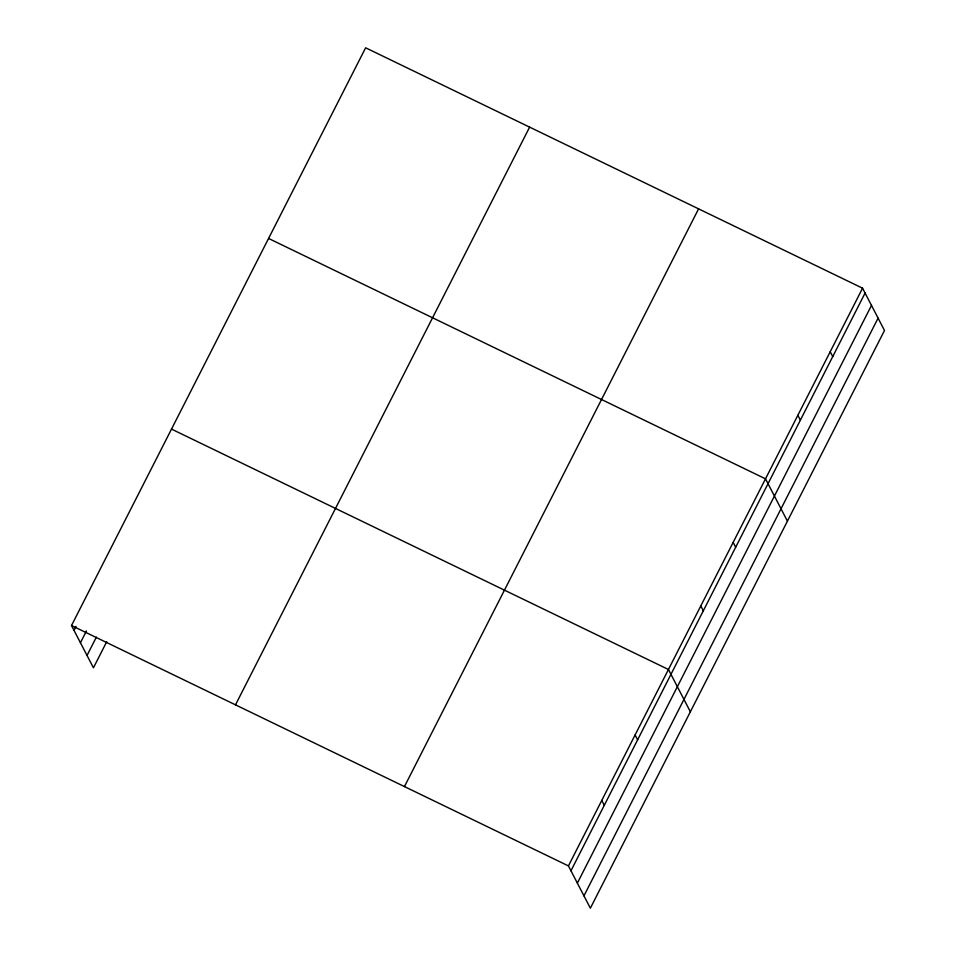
<?xml version="1.0" encoding="UTF-8"?>
<svg xmlns="http://www.w3.org/2000/svg" width="956" height="956" viewBox="0 0 956 956"><rect width="100%" height="100%" fill="white"/><g stroke="black" fill="none" stroke-linecap="round" stroke-linejoin="round"><path stroke-width="1.43" d="M71.509 625.523L365.634 47.8L862.563 288.186L884.491 330.477L590.366 908.2L568.438 865.909L71.509 625.523L93.437 667.814L106.761 641.631M74.03 630.386L76.038 626.455M80.435 642.743L86.434 630.948M87.032 655.469L96.365 637.126M235.499 704.847L529.624 127.124M404.448 786.585L698.585 208.862M568.438 865.909L862.563 288.186M570.959 870.773L865.084 293.05M577.364 883.129L871.49 305.394M583.961 895.844L878.086 318.121M268.576 238.45L765.505 478.837L787.421 521.128M171.518 429.101L668.447 669.487L690.363 711.778M830.214 351.736L832.736 356.6M797.854 415.286L800.375 420.15M733.156 542.387L735.666 547.25M700.796 605.937L703.317 610.8M635.107 734.961L637.628 739.825M601.778 800.435L604.3 805.299"/></g></svg>
